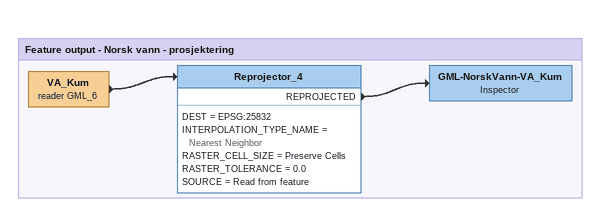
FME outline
Bookmark: Feature output - Norsk vann - prosjektering
VA_Kum (reader GML_6)
    -> Reprojector_4
Reprojector_4
    DEST = EPSG:25832
    INTERPOLATION_TYPE_NAME = Nearest Neighbor
    RASTER_CELL_SIZE = Preserve Cells
    RASTER_TOLERANCE = 0.0
    SOURCE = Read from feature
    REPROJECTED -> GML-NorskVann-VA_Kum
GML-NorskVann-VA_Kum: Inspector
